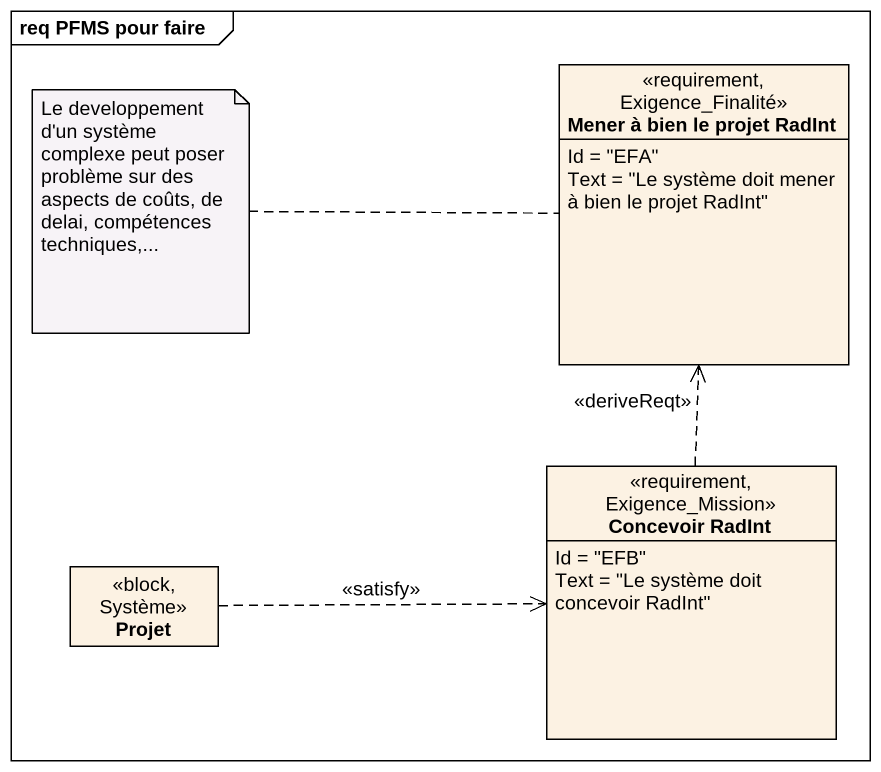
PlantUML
@startuml
mainframe req PFMS pour faire
hide circle
hide empty members
class "Mener à bien le projet RadInt" as Mener_à_bien_le_projet <<requirement, Exigence_Finalité>> {
  Id = "EFA"
  Text = "Le système doit mener à bien le projet RadInt"
}
class "Concevoir RadInt" as Concevoir_RadInt <<requirement, Exigence_Mission>> {
  Id = "EFB"
  Text = "Le système doit concevoir RadInt"
}
class Projet <<block, Système>>
Concevoir_RadInt .up.> Mener_à_bien_le_projet : <<deriveReqt>>
Projet .right.> Concevoir_RadInt : <<satisfy>>
note left of Mener_à_bien_le_projet : Le developpement d'un système complexe peut poser problème sur des aspects de coûts, de delai, compétences techniques,...
@enduml
